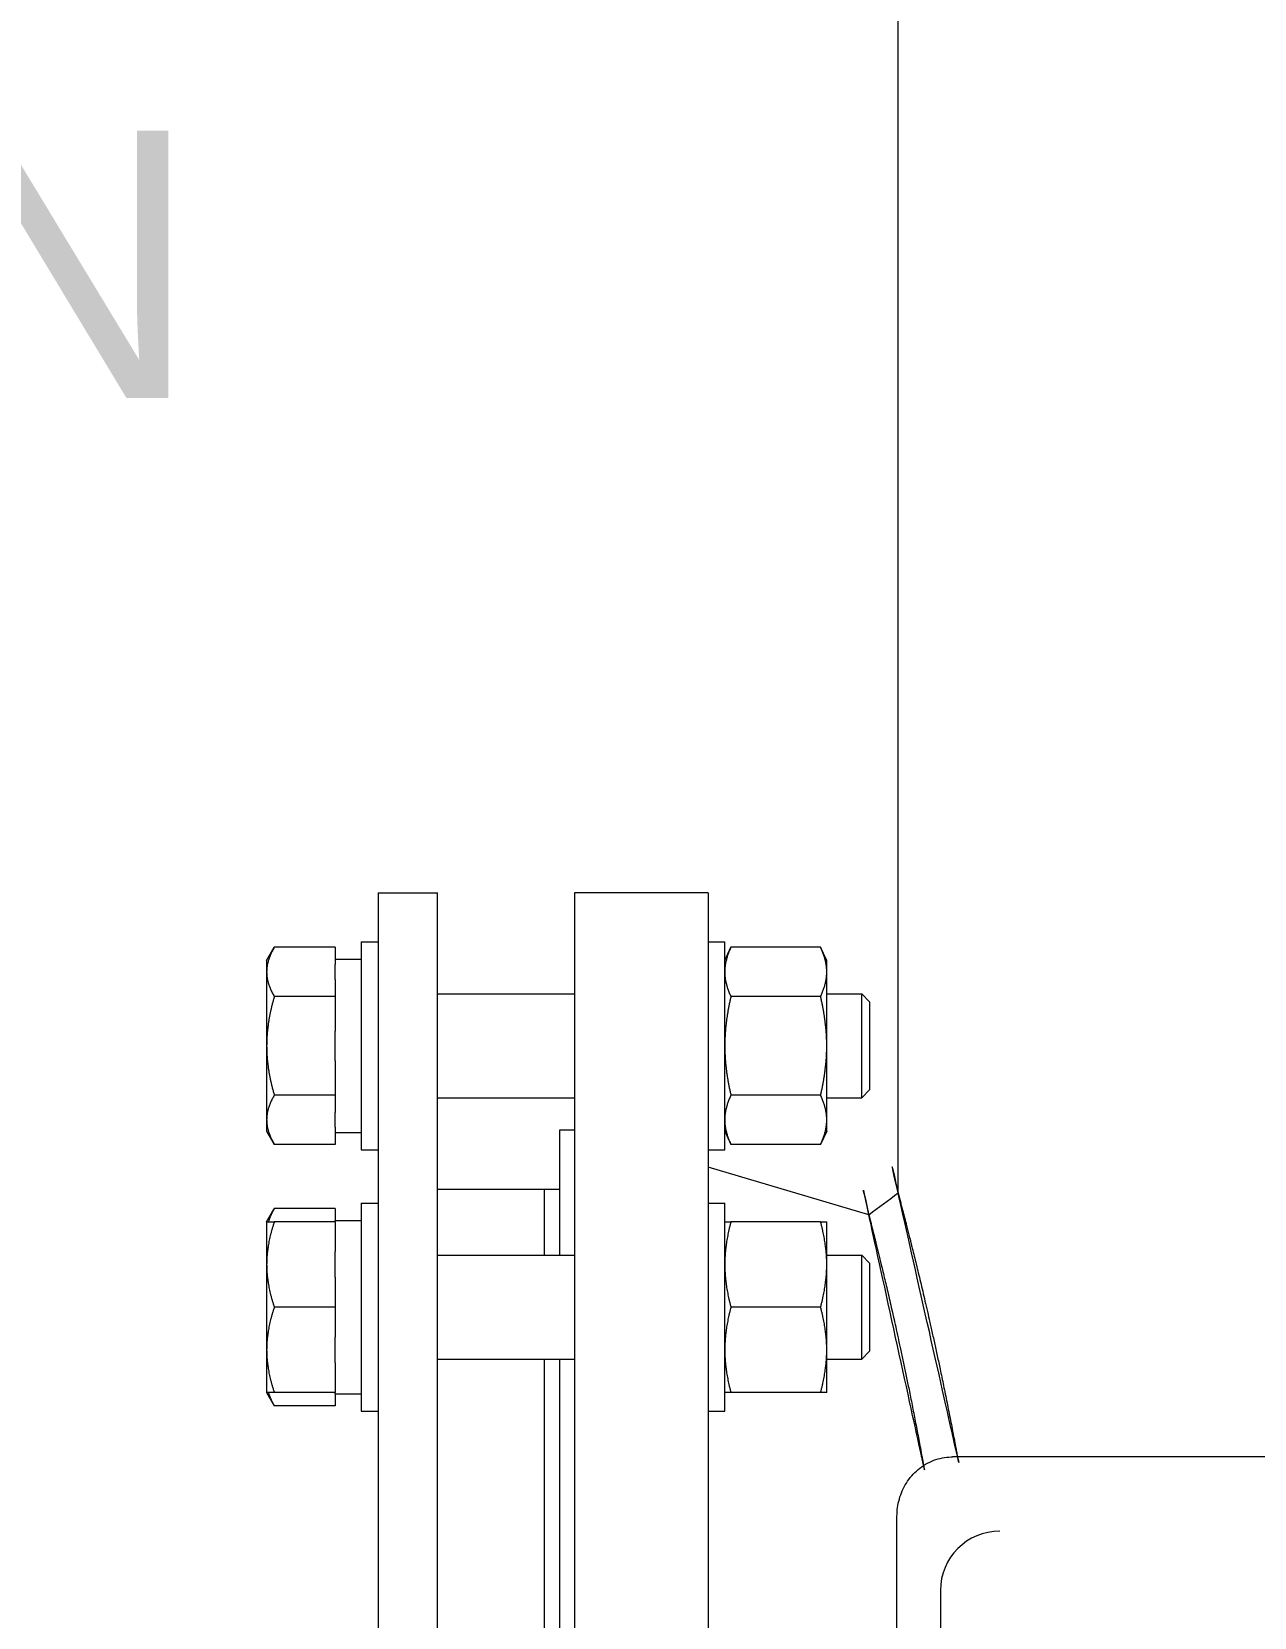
# Model space of a CAD drawing. Header units: inches. Extents: x 19 to 503, y 7 to 322.
# Drawn here: x 339.59 to 349.88, y 100.05 to 113.4 of the extents above; entities that cross this region are included whole.
import ezdxf

# ---------------------------------------------------------------- set-up
doc = ezdxf.new("R2010")
doc.units = ezdxf.units.IN
doc.header["$LTSCALE"] = 15
doc.header["$MEASUREMENT"] = 0
doc.layers.add('Symbol (ANSI)', color=7, linetype='Continuous', lineweight=25)
doc.layers.add('Visible (ANSI)', color=7, linetype='Continuous', lineweight=50)
doc.styles.add('MEMCOR Medium', font='arial.ttf')

msp = doc.modelspace()

# ---------------------------------------------------------------- linework, layer by layer
at = {"layer": 'Visible (ANSI)', "linetype": 'Continuous', "lineweight": 18}
for p, q in [((346.8841566363602, 103.6236562132051), (346.8841566363602, 124.6542713105731)), ((342.5038635803605, 106.1509396494324), (342.5038635803605, 87.15093964943266)), ((342.5038635803605, 106.1509396494324), (343.0038635803605, 106.1509396494324)), ((343.0038635803605, 87.15093964943266), (343.0038635803605, 106.1509396494324)), ((344.1588635803605, 106.1509396494325), (344.1588635803605, 87.15093964943253)), ((345.2838635803605, 106.1509396494325), (344.1588635803605, 106.1509396494325)), ((345.2838635803605, 106.1509396494325), (345.2838635803605, 87.15093964943253)), ((342.3632385803611, 105.7363091728895), (342.3632385803611, 103.9863091728895)), ((342.3632385803611, 105.7363091728895), (342.5038635803611, 105.7363091728895)), ((345.2838635803611, 105.7363091728895), (345.4244885803611, 105.7363091728895)), ((345.4244885803611, 103.9863091728895), (345.4244885803611, 105.7363091728895)), ((341.5661135803612, 105.5800591728895), (341.6303097410478, 105.6912501848496)), ((342.1442385803612, 105.6912501848496), (341.6303097410478, 105.6912501848496)), ((342.1442385803612, 105.6912501848496), (342.1442385803612, 105.5461522052012)), ((342.1442385803612, 105.5908091728895), (342.3632385803612, 105.5908091728895)), ((345.4244885803611, 105.5803091728895), (345.4763558352676, 105.6915388599842)), ((346.2316213254547, 105.6915388599842), (345.4763558352676, 105.6915388599842)), ((346.2834885803611, 105.5803091728895), (346.2316213254547, 105.6915388599842)), ((341.5661135803612, 105.5800591728895), (341.5661135803613, 105.4837649318596)), ((341.5661135803613, 105.4837649318596), (341.5661135803614, 104.8613091728895)), ((342.1442385803613, 105.421377658518), (342.1442385803612, 105.5461522052011)), ((346.2834885803612, 105.4839814382105), (346.2834885803611, 105.5803091728895)), ((346.2834885803613, 104.8613091728895), (346.2834885803612, 105.4839814382105)), ((342.1442385803613, 105.421377658518), (342.1442385803614, 105.2762796788695)), ((342.1442385803614, 105.2762796788695), (341.630309741048, 105.2762796788695)), ((342.1442385803614, 105.2762796788695), (342.1442385803614, 104.9860837195727)), ((343.0038635803612, 105.2988091728895), (344.1588635803612, 105.2988091728895)), ((346.2316213254549, 105.2764240164369), (345.4763558352678, 105.2764240164369)), ((346.2834885803612, 105.2988091728895), (346.5780846433533, 105.2988091728895)), ((346.5780846433533, 104.4238091728895), (346.5780846433533, 105.2988091728895)), ((346.6442385803612, 105.2326591728895), (346.5780846433533, 105.2988091728895)), ((346.6442385803612, 105.2326591728895), (346.6442385803612, 104.4899591728895)), ((342.1442385803614, 104.7365346262063), (342.1442385803614, 104.9860837195727)), ((341.5661135803614, 104.8613091728895), (341.5661135803613, 104.2388534139194)), ((346.2834885803612, 104.2386369075685), (346.2834885803613, 104.8613091728895)), ((342.1442385803614, 104.7365346262063), (342.1442385803614, 104.4463386669094)), ((342.1442385803614, 104.4463386669094), (341.630309741048, 104.4463386669094)), ((342.1442385803614, 104.4463386669094), (342.1442385803613, 104.301240687261)), ((343.0038635803612, 104.4238091728895), (344.1588635803612, 104.4238091728895)), ((346.2316213254549, 104.4461943293422), (345.4763558352678, 104.4461943293422)), ((346.2834885803612, 104.4238091728895), (346.5780846433533, 104.4238091728895)), ((346.6442385803612, 104.4899591728895), (346.5780846433533, 104.4238091728895)), ((342.1442385803612, 104.1764661405778), (342.1442385803613, 104.301240687261)), ((341.5661135803613, 104.2388534139194), (341.5661135803612, 104.1425591728895)), ((341.5661135803612, 104.1425591728895), (341.6303097410478, 104.0313681609294)), ((342.1442385803612, 104.1764661405778), (342.1442385803612, 104.0313681609294)), ((342.1442385803612, 104.1318091728895), (342.2079872405491, 104.1318091728895)), ((344.0338635803605, 104.1509396494325), (344.0338635803616, 103.0988472895181)), ((344.1588635803605, 104.1509396494325), (344.0338635803605, 104.1509396494325)), ((345.4244885803611, 104.1423091728895), (345.4763558352676, 104.0310794857948)), ((346.2834885803611, 104.1423091728895), (346.2316213254547, 104.0310794857948)), ((346.2834885803611, 104.1423091728895), (346.2834885803612, 104.2386369075685)), ((342.1442385803612, 104.0313681609294), (341.6303097410478, 104.0313681609294)), ((346.2316213254547, 104.0310794857948), (345.4763558352676, 104.0310794857948)), ((342.3632385803611, 103.9863091728895), (342.5038635803611, 103.9863091728895)), ((345.2838635803611, 103.9863091728895), (345.4244885803611, 103.9863091728895)), ((346.637804749494, 103.4396807211257), (345.2838635803605, 103.8409396494325)), ((343.9038635803605, 103.6509396494325), (343.0038635803605, 103.6509396494325)), ((343.9038635803605, 103.6509396494325), (343.9038635803613, 103.0988472895181)), ((344.0338635803605, 103.6509396494325), (343.9038635803605, 103.6509396494325)), ((343.9038635803605, 103.6509396494325), (343.9038635803613, 103.0988472895181)), ((341.5661135803587, 103.3800972895181), (341.6303097410453, 103.4912883014782)), ((342.1442385803587, 103.4912883014782), (341.6303097410453, 103.4912883014782)), ((342.1442385803587, 103.4912883014782), (342.1442385803587, 103.3908472895181)), ((342.3632385803622, 103.5363472895181), (342.3632385803622, 101.7863472895181)), ((342.3632385803622, 103.5363472895181), (342.5038635803622, 103.5363472895181)), ((345.2838635803623, 103.5363472895181), (345.4244885803623, 103.5363472895181)), ((345.4244885803623, 101.7863472895181), (345.4244885803623, 103.5363472895181)), ((341.5661135803622, 103.3800972895181), (341.5661135803624, 103.0207222895181)), ((342.1442385803624, 103.3800972895181), (341.630309741049, 103.3800972895181)), ((342.1442385803623, 103.3800972895181), (342.1442385803622, 103.3908472895181)), ((342.1442385803622, 103.3908472895181), (342.3632385803622, 103.3908472895181)), ((342.1442385803624, 103.3800972895181), (342.1442385803624, 103.1287802166914)), ((346.2316213254559, 103.3803472895181), (345.4763558352688, 103.3803472895181)), ((346.2834885803624, 103.0208472895181), (346.2834885803622, 103.3803472895181)), ((342.1442385803625, 102.9126643623448), (342.1442385803624, 103.1287802166914)), ((343.0038635803623, 103.0988472895181), (344.1588635803623, 103.0988472895181)), ((346.2834885803622, 103.0988472895181), (346.5780846433544, 103.0988472895181)), ((346.5780846433544, 102.2238472895181), (346.5780846433544, 103.0988472895181)), ((346.6442385803622, 103.0326972895181), (346.5780846433544, 103.0988472895181)), ((341.5661135803624, 103.0207222895181), (341.5661135803624, 102.3019722895181)), ((346.2834885803624, 102.3018472895181), (346.2834885803624, 103.0208472895181)), ((346.6442385803622, 103.0326972895181), (346.6442385803622, 102.2899972895181)), ((342.1442385803625, 102.9126643623448), (342.1442385803625, 102.6613472895181)), ((342.1442385803625, 102.6613472895181), (341.6303097410491, 102.6613472895181)), ((342.1442385803625, 102.6613472895181), (342.1442385803625, 102.4100302166914)), ((346.231621325456, 102.6613472895181), (345.4763558352689, 102.6613472895181)), ((342.1442385803624, 102.1939143623448), (342.1442385803625, 102.4100302166914)), ((341.5661135803624, 102.3019722895181), (341.5661135803622, 101.9425972895181)), ((346.2834885803622, 101.9423472895181), (346.2834885803624, 102.3018472895181)), ((346.6442385803622, 102.2899972895181), (346.5780846433544, 102.2238472895181)), ((342.1442385803624, 102.1939143623448), (342.1442385803624, 101.9425972895181)), ((343.0038635803623, 102.2238472895181), (344.1588635803623, 102.2238472895181)), ((343.9038635803618, 102.2238472895181), (343.9038635803624, 99.28840153280395)), ((343.9038635803618, 102.2238472895181), (343.9038635803624, 99.28840153280395)), ((344.033863580362, 102.2238472895181), (344.0338635803626, 99.28840153280395)), ((346.2834885803622, 102.2238472895181), (346.5780846433544, 102.2238472895181)), ((341.5661135803587, 101.9425972895181), (341.6303097410453, 101.831406277558)), ((342.1442385803624, 101.9425972895181), (341.630309741049, 101.9425972895181)), ((342.1442385803622, 101.9318472895181), (342.1442385803623, 101.9425972895181)), ((342.1442385803622, 101.9318472895181), (342.3632385803622, 101.9318472895181)), ((342.1442385803587, 101.9318472895181), (342.1442385803587, 101.831406277558)), ((346.2316213254559, 101.9423472895181), (345.4763558352688, 101.9423472895181)), ((342.1442385803587, 101.831406277558), (341.6303097410453, 101.831406277558)), ((342.3632385803622, 101.7863472895181), (342.5038635803622, 101.7863472895181)), ((345.2838635803623, 101.7863472895181), (345.4244885803623, 101.7863472895181)), ((359.8987140964949, 101.4009396494323), (347.3413457416184, 101.4009396494322)), ((346.8748393906724, 84.15093964943223), (346.8748393906723, 100.9009396494322)), ((347.240864794457, 100.2759396494322), (347.2408647944571, 84.77593964943225))]:
    msp.add_line(p, q, dxfattribs=at)
msp.add_arc((347.740864794457, 100.2759396494322), 0.499999999999998, 90, 180, dxfattribs=at)
msp.add_ellipse((342.2079872405491, 104.8613091728895), major_axis=(4.137200087411331, 2.226777591118068e-15), ratio=0.1763269807084549, start_param=4.71238898038469, end_param=4.749923495653253, dxfattribs=at)
for points, weights in [([(341.6303097410478, 105.6912501848496), (341.5661135803612, 105.5800591728895), (341.5661135803613, 105.4837649318596)], [1.010018749357402, 1.043141395740174, 1]), ([(345.4763558352676, 105.6915388599842), (345.4244885803612, 105.5803091728895), (345.4244885803612, 105.4839814382105)], [1, 1.037954849302043, 1]), ([(346.2834885803612, 105.4839814382105), (346.2834885803612, 105.5803091728895), (346.2316213254547, 105.6915388599842)], [1, 1.037954849302038, 1]), ([(341.5661135803613, 105.4837649318596), (341.5661135803613, 105.3874706908296), (341.630309741048, 105.2762796788695)], [1, 1.043141395740171, 1.010018749357402]), ([(345.4244885803612, 105.4839814382105), (345.4244885803613, 105.3876537035315), (345.4763558352678, 105.2764240164369)], [1, 1.03795484930202, 1]), ([(346.2316213254549, 105.2764240164369), (346.2834885803613, 105.3876537035316), (346.2834885803612, 105.4839814382105)], [1, 1.037954849302018, 1]), ([(341.630309741048, 105.2762796788695), (341.5661135803614, 105.0538976549494), (341.5661135803614, 104.8613091728895)], [1.010018749357401, 1.043141395740167, 1]), ([(345.4763558352678, 105.2764240164368), (345.4244885803613, 105.0539646422475), (345.4244885803614, 104.8613091728895)], [1, 1.037954849302061, 1]), ([(346.2834885803613, 104.8613091728895), (346.2834885803613, 105.0539646422475), (346.2316213254549, 105.2764240164368)], [1, 1.037954849302033, 1]), ([(341.5661135803614, 104.8613091728895), (341.5661135803614, 104.6687206908296), (341.630309741048, 104.4463386669094)], [1, 1.043141395740179, 1.010018749357404]), ([(345.4244885803614, 104.8613091728895), (345.4244885803614, 104.6686537035315), (345.4763558352678, 104.4461943293422)], [1, 1.037954849302064, 1]), ([(346.2316213254549, 104.4461943293422), (346.2834885803613, 104.6686537035315), (346.2834885803613, 104.8613091728895)], [1, 1.037954849302037, 1]), ([(341.630309741048, 104.4463386669094), (341.5661135803613, 104.3351476549494), (341.5661135803613, 104.2388534139194)], [1.010018749357407, 1.043141395740193, 1]), ([(345.4763558352678, 104.4461943293422), (345.4244885803613, 104.3349646422475), (345.4244885803612, 104.2386369075685)], [1, 1.037954849302034, 1]), ([(346.2834885803612, 104.2386369075685), (346.2834885803613, 104.3349646422475), (346.2316213254549, 104.4461943293422)], [1, 1.037954849302044, 1]), ([(341.5661135803613, 104.2388534139194), (341.5661135803612, 104.1425591728895), (341.6303097410478, 104.0313681609294)], [1, 1.043141395740174, 1.010018749357402]), ([(345.4244885803612, 104.2386369075685), (345.4244885803612, 104.1423091728895), (345.4763558352676, 104.0310794857948)], [1, 1.037954849302054, 1]), ([(346.2316213254547, 104.0310794857948), (346.2834885803612, 104.1423091728895), (346.2834885803612, 104.2386369075685)], [1, 1.037954849302041, 1]), ([(341.6303097410453, 103.4912883014782), (341.5964612801596, 103.432661047466), (341.5807521547925, 103.3800972895181)], [1.010018749357401, 1.027216582859172, 1.023854694084881]), ([(341.5661135803622, 103.3800972895181), (341.5661135803623, 103.3800972895181), (341.630309741049, 103.3800972895181)], [1, 1.043141395740174, 1.010018749357402]), ([(341.630309741049, 103.3800972895181), (341.5661135803624, 103.1875088074582), (341.5661135803624, 103.0207222895181)], [1.010018749357402, 1.043141395740174, 1]), ([(345.4244885803623, 103.3803472895181), (345.4244885803623, 103.3803472895181), (345.4763558352688, 103.3803472895181)], [1, 1.03795484930203, 1]), ([(345.4763558352688, 103.3803472895181), (345.4244885803624, 103.1876918201601), (345.4244885803624, 103.0208472895181)], [1, 1.037954849302043, 1]), ([(346.2834885803624, 103.0208472895181), (346.2834885803624, 103.1876918201601), (346.2316213254559, 103.3803472895181)], [1, 1.037954849302038, 1]), ([(346.2316213254559, 103.3803472895181), (346.2834885803623, 103.3803472895181), (346.2834885803622, 103.3803472895181)], [1, 1.037954849302034, 1]), ([(341.5661135803624, 103.0207222895181), (341.5661135803625, 102.853935771578), (341.6303097410491, 102.6613472895181)], [1, 1.043141395740171, 1.010018749357402]), ([(345.4244885803624, 103.0208472895181), (345.4244885803624, 102.8540027588761), (345.4763558352689, 102.6613472895181)], [1, 1.03795484930202, 1]), ([(346.231621325456, 102.6613472895181), (346.2834885803625, 102.8540027588761), (346.2834885803624, 103.0208472895181)], [1, 1.037954849302018, 1]), ([(341.6303097410491, 102.6613472895181), (341.5661135803625, 102.4687588074582), (341.5661135803624, 102.3019722895181)], [1.010018749357401, 1.043141395740167, 1]), ([(345.4763558352689, 102.6613472895181), (345.4244885803625, 102.4686918201601), (345.4244885803624, 102.3018472895181)], [1, 1.037954849302061, 1]), ([(346.2834885803624, 102.3018472895181), (346.2834885803625, 102.4686918201601), (346.231621325456, 102.6613472895181)], [1, 1.037954849302033, 1]), ([(341.5661135803624, 102.3019722895181), (341.5661135803624, 102.135185771578), (341.630309741049, 101.9425972895181)], [1, 1.043141395740179, 1.010018749357404]), ([(345.4244885803624, 102.3018472895181), (345.4244885803624, 102.1350027588761), (345.4763558352688, 101.9423472895181)], [1, 1.037954849302064, 1]), ([(346.2316213254559, 101.9423472895181), (346.2834885803624, 102.1350027588761), (346.2834885803624, 102.3018472895181)], [1, 1.037954849302037, 1]), ([(341.630309741049, 101.9425972895181), (341.5661135803623, 101.9425972895181), (341.5661135803622, 101.9425972895181)], [1.010018749357407, 1.043141395740193, 1]), ([(341.5807521547925, 101.9425972895181), (341.5964612801596, 101.8900335315702), (341.6303097410453, 101.831406277558)], [1.02385469408488, 1.027216582859174, 1.010018749357401]), ([(345.4763558352688, 101.9423472895181), (345.4244885803623, 101.9423472895181), (345.4244885803623, 101.9423472895181)], [1, 1.037954849302034, 1]), ([(346.2834885803622, 101.9423472895181), (346.2834885803623, 101.9423472895181), (346.2316213254559, 101.9423472895181)], [1, 1.037954849302044, 1])]:
    msp.add_rational_spline(points, weights, degree=2, dxfattribs=at)
for points, knots in [([(346.8841566363602, 103.6236562132051), (346.8841566363625, 103.6236562131972), (346.8960857059372, 103.5790738607178), (346.9443336073337, 103.3935970303675), (346.9806147201247, 103.2527548562945), (347.0712214163444, 102.8833603383607), (347.1255449228455, 102.6544898104459), (347.2415395119904, 102.1293612423845), (347.3030935689719, 101.8330741651425), (347.3696086638838, 101.4806524076683), (347.3769916711616, 101.4410818209594), (347.3843920675008, 101.4009252055734)], [131.4869482873866, 131.4869482873866, 131.4869482876806, 131.4869482876806, 134.7900197938737, 134.7900197938737, 138.0930913003608, 138.0930913003608, 141.3961628068479, 141.3961628068479, 144.6992343133351, 144.6992343133351, 145.1098486889775, 145.1098486889775, 145.1098486889775, 145.1098486889775]), ([(346.6378047494939, 103.4396807211257), (346.6378047494991, 103.4396807211062), (346.6490025063434, 103.3963858175859), (346.6943159452507, 103.2161544062464), (346.728396369416, 103.0792680757106), (346.8135262218759, 102.7201097315741), (346.8645730915062, 102.4975291651216), (346.9735824879675, 101.9866754756808), (347.0314346794917, 101.6983742405123), (347.09095293156, 101.3718218532915), (347.0948729570871, 101.3501729109929), (347.0987996681246, 101.3283386566919)], [128.0585833898813, 128.0585833898813, 128.0585833906065, 128.0585833906065, 131.2749550528022, 131.2749550528022, 134.491326715723, 134.491326715723, 137.7076983786439, 137.7076983786439, 140.9240700415647, 140.9240700415647, 141.1503125986822, 141.1503125986822, 141.1503125986822, 141.1503125986822]), ([(346.8748393906723, 100.9009396494322), (346.8748393906723, 100.9497920802651), (346.8814842696356, 100.9986539523679), (346.9080795963445, 101.0931684998858), (346.9280472371818, 101.138840738419), (346.9811320499556, 101.2232089061821), (347.0142975538336, 101.2619091670194), (347.0923917480019, 101.3274254359484), (347.1373380113728, 101.3542175394265), (347.2319067723748, 101.3898205399171), (347.2810119426947, 101.3995697251781), (347.3340653692141, 101.4008942127835), (347.3377055553529, 101.4009396494322), (347.3413457416184, 101.4009396494322)], [3.141592653589795, 3.141592653589795, 3.141592653589795, 3.141592653589795, 3.455751918948773, 3.455751918948773, 3.769911184307752, 3.769911184307752, 4.08407044966673, 4.08407044966673, 4.397217641844555, 4.397217641844555, 4.69077188017598, 4.69077188017598, 4.712388980384687, 4.712388980384687, 4.712388980384687, 4.712388980384687])]:
    msp.add_open_spline(points, degree=3, knots=knots, dxfattribs=at)
msp.add_open_spline([(346.6378047494939, 103.4396807211257), (346.7199172793523, 103.5010121078902), (346.8020441053623, 103.5623248279685), (346.8841566363602, 103.6236562132051)], degree=3, dxfattribs=at)

# ---------------------------------------------------------------- texts
at = {"layer": 'Symbol (ANSI)', "insert": (340.9945050320435, 119.6481389795469), "char_height": 2.25000007180717, "width": 21.13491015171441, "attachment_point": 3, "line_spacing_factor": 0.9442214369773865, "style": 'MEMCOR Medium'}
msp.add_mtext('\\fArial|b0|i0;10in [DN250]\\P\\fArial|b0|i0;EFFLUENT\\P\\fArial|b0|i0;CONNECTION', dxfattribs=at)

doc.saveas('drawing.dxf')
